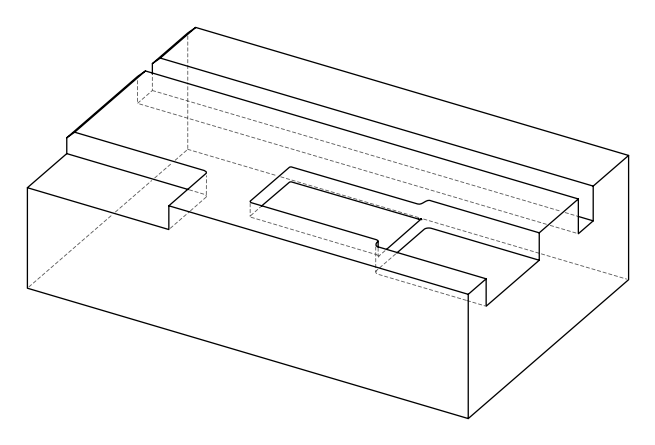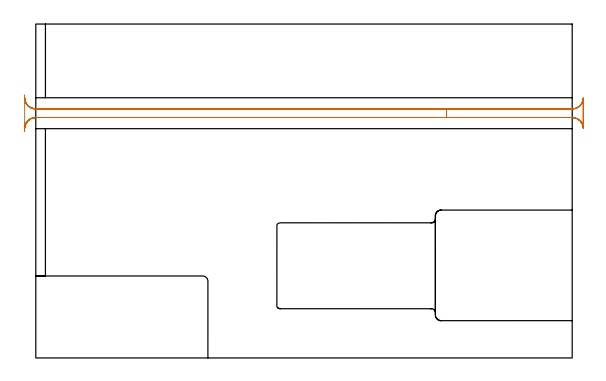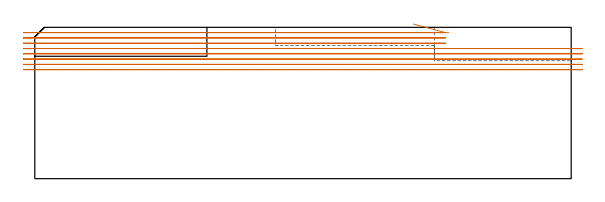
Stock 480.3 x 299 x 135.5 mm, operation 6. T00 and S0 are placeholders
(PLAN: 6 operations, 4 tool changes, 269.7 min)
(1 AREA_MILL | FG_CHAMFER_SURFACE | UGT0205_001 | 4.37 min | 5265 mm3)
(2 AREA_MILL_1 | FG_CHAMFER_SURFACE_1 | UGT0205_001 | 2.27 min | 2633 mm3)
(3 MILL_CORNER_NOTCH_RECTANGULAR | CORNER_NOTCH_RECTANGULAR | NXT0201_009 | Follow Part, ap 2, ae 75% | 59.5 min | 292670 mm3)
(4 MILL_OPEN_POCKET | POCKET_OPEN | NXT0201_008 | Follow Part, ap 1.5, ae 75% | 159.74 min | 431052 mm3)
(5 MILL_SLOT | SLOT_PARTIAL_RECTANGULAR | NXT0201_013 | Follow Part, ap 2.5, ae 75% | 28.28 min | 164766 mm3)
(6 MILL_RECTANGULAR_SLOT | SLOT_RECTANGULAR | UGT0201_094 | Follow Part, ap 5, ae 75% | 15.51 min | 448663 mm3)
(TOOL UGT0205_001 | Chamfer Mill 20 x 3 x 45 deg. | D20 FL50 Z2)
(TOOL NXT0201_009 | ENDMILL 8mm [2P460-0800-NA 1630] | D8 FL26 Z6)
(TOOL NXT0201_008 | ENDMILL 6mm [2P460-0600-NA 1630] | D6 FL26 Z6)
(TOOL NXT0201_013 | ENDMILL 10mm | D10 FL30 Z4)
(TOOL UGT0201_094 | End mill 20 mm | D20 FL38 Z4)
(OP 6 MILL_RECTANGULAR_SLOT)
G17 G21 G94 G90
T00 M6
G54
G17 G0 G90 X338.923 Y223. S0 M3
G43 Z145.5 H0
Z138.5
G94 G1 X367.8 Z130.762 F250.
X0. F500.
G2 X-9.647 Y230.367 R10.
G1 X-9.676 Y230.374
G3 X-10. Y227.85 R10.
G1 Y210.513
G3 X-9.668 Y207.956 R10.
G1 X-9.639 Y207.964
G2 X0. Y215.3 R10.
G1 X367.77
X370.77 F250.
G0 Z145.5
X-10.202 Y203.083
Z126.025
G1 X-9.97 Y206.074
G2 X0. Y215.3 R10. F500.
G1 X367.8
Y223.
X0.
G2 X-9.97 Y232.226 R10.
G1 X-10.202 Y235.217 F250.
G0 Y203.083 Z121.287
G1 X-9.97 Y206.074
G2 X0. Y215.3 R10. F500.
G1 X367.8
Y223.
X0.
G2 X-9.97 Y232.226 R10.
G1 X-10.202 Y235.217 F250.
G0 Y203.083 Z116.55
G1 X-9.97 Y206.074
G2 X0. Y215.3 R10. F500.
G1 X480.3
G2 X490.29 Y205.747 R10.
G1 Y232.553
G2 X480.3 Y223. R10.
G1 X0.
G2 X-9.97 Y232.226 R10.
G1 X-10.202 Y235.217 F250.
G0 Y203.083 Z111.812
G1 X-9.97 Y206.074
G2 X0. Y215.3 R10. F500.
G1 X480.3
G2 X490.29 Y205.747 R10.
G1 Y232.553
G2 X480.3 Y223. R10.
G1 X0.
G2 X-9.97 Y232.226 R10.
G1 X-10.202 Y235.217 F250.
G0 Y203.083 Z107.075
G1 X-9.97 Y206.074
G2 X0. Y215.3 R10. F500.
G1 X480.3
G2 X490.29 Y205.747 R10.
G1 Y232.553
G2 X480.3 Y223. R10.
G1 X0.
G2 X-9.97 Y232.226 R10.
G1 X-10.202 Y235.217 F250.
G0 Y203.083 Z102.337
G1 X-9.97 Y206.074
G2 X0. Y215.3 R10. F500.
G1 X480.3
G2 X490.29 Y205.747 R10.
G1 Y232.553
G2 X480.3 Y223. R10.
G1 X0.
G2 X-9.97 Y232.226 R10.
G1 X-10.202 Y235.217 F250.
G0 Y203.083 Z97.6
G1 X-9.97 Y206.074
G2 X0. Y215.3 R10. F500.
G1 X480.3
G2 X490.29 Y205.747 R10.
G1 Y232.553
G2 X480.3 Y223. R10.
G1 X0.
G2 X-9.97 Y232.226 R10.
G1 X-10.202 Y235.217 F250.
G0 Z145.5
M5
M2
